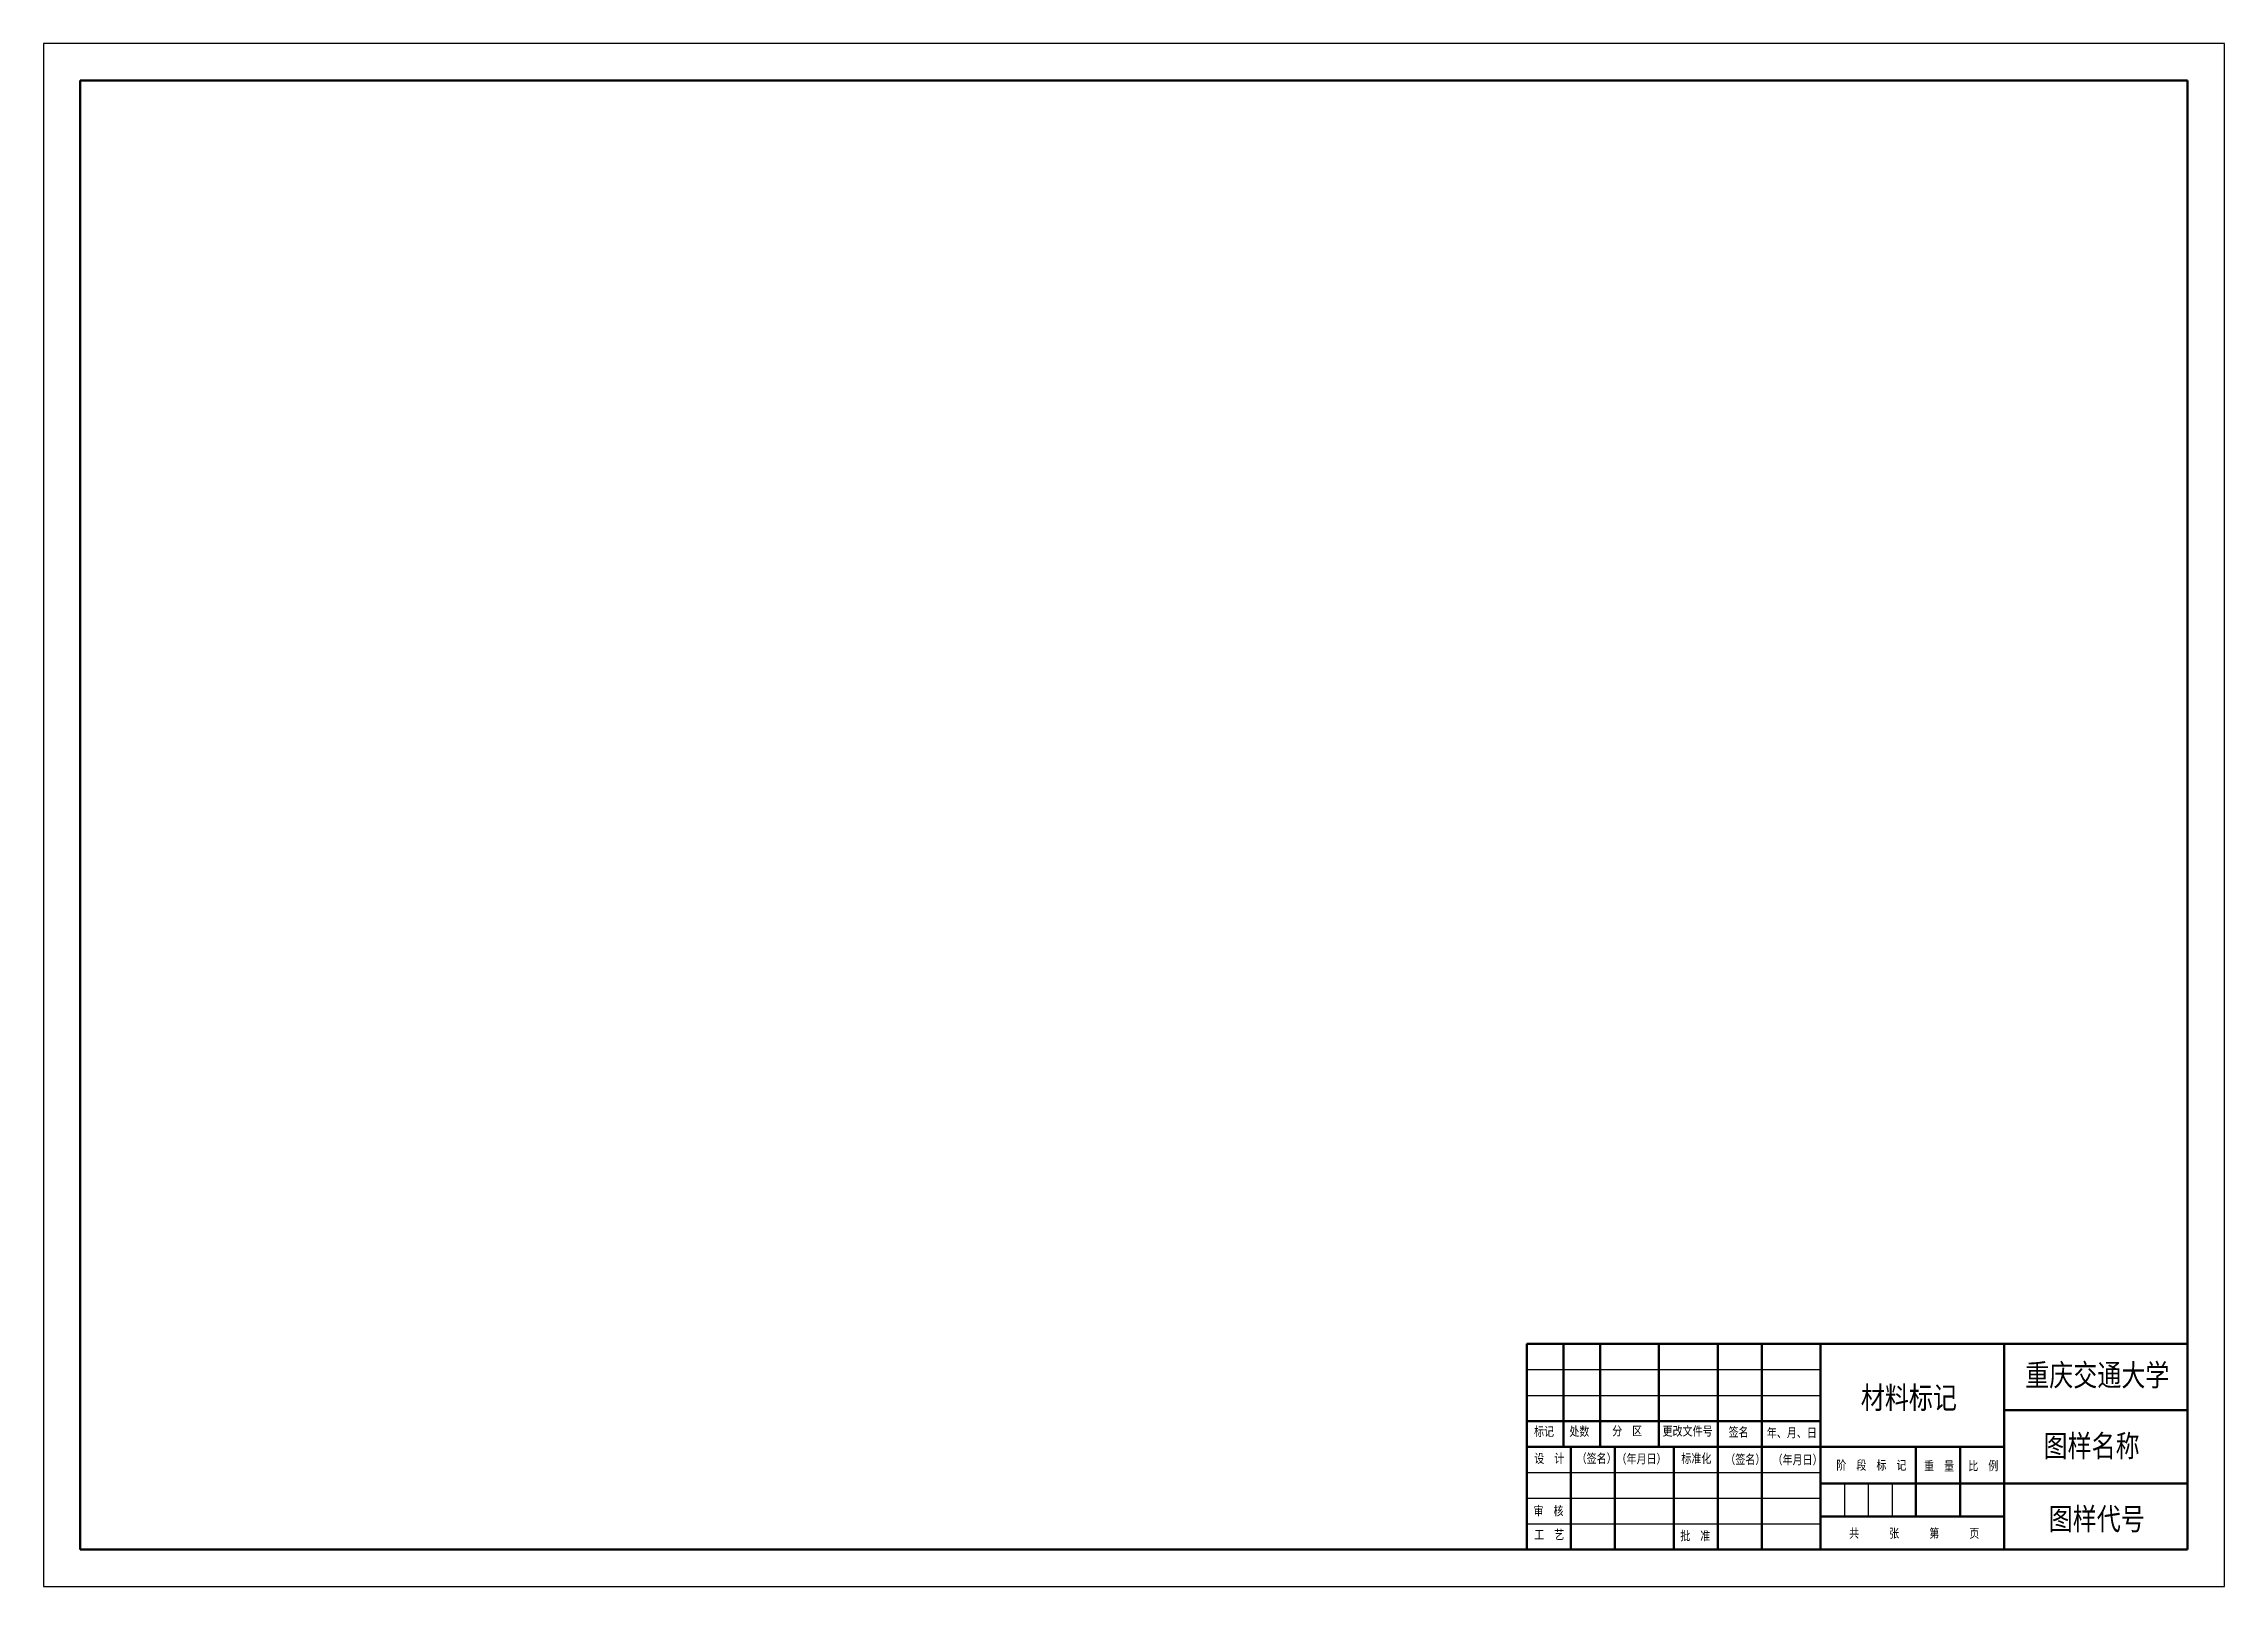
# Model space of a CAD drawing. Header units: millimetres. Extents: x 7185 to 7779, y 2371 to 2791.
import ezdxf

# ---------------------------------------------------------------- set-up
doc = ezdxf.new("R2010")
doc.units = ezdxf.units.MM
doc.layers.add('总内框线', color=7, linetype='Continuous', lineweight=50)
doc.styles.add('陈杰（2）', font='arial.ttf', dxfattribs={"width": 0.8})

msp = doc.modelspace()

# ---------------------------------------------------------------- linework, layer by layer
for p, q in [((7185.27, 2790.52), (7185.27, 2370.52)), ((7779.27, 2790.52), (7185.27, 2790.52)), ((7779.27, 2370.52), (7779.27, 2790.52)), ((7769.27, 2436.52), (7769.27, 2380.52)), ((7589.27, 2429.52), (7669.27, 2429.52)), ((7589.27, 2422.52), (7669.27, 2422.52)), ((7589.27, 2401.52), (7669.27, 2401.52)), ((7589.27, 2394.52), (7669.27, 2394.52)), ((7675.77, 2398.52), (7675.77, 2389.52)), ((7682.27, 2398.52), (7682.27, 2389.52)), ((7688.77, 2398.52), (7688.77, 2389.52)), ((7589.27, 2387.52), (7669.27, 2387.52)), ((7769.27, 2380.52), (7589.27, 2380.52)), ((7185.27, 2370.52), (7779.27, 2370.52))]:
    msp.add_line(p, q)
at = {"layer": '总内框线'}
for p, q in [((7769.27, 2780.52), (7195.27, 2780.52)), ((7195.27, 2780.52), (7195.27, 2380.52)), ((7769.27, 2380.52), (7769.27, 2780.52)), ((7589.27, 2436.52), (7769.27, 2436.52)), ((7589.27, 2380.52), (7589.27, 2436.52)), ((7599.27, 2436.52), (7599.27, 2408.52)), ((7609.27, 2436.52), (7609.27, 2408.52)), ((7625.27, 2436.52), (7625.27, 2408.52)), ((7641.27, 2436.52), (7641.27, 2408.52)), ((7653.27, 2436.52), (7653.27, 2380.52)), ((7669.27, 2436.52), (7669.27, 2380.52)), ((7719.27, 2380.52), (7719.27, 2436.52)), ((7719.27, 2418.52), (7769.27, 2418.52)), ((7589.27, 2415.52), (7669.27, 2415.52)), ((7589.27, 2408.52), (7719.27, 2408.52)), ((7601.27, 2408.52), (7601.27, 2380.52)), ((7613.27, 2408.52), (7613.27, 2380.52)), ((7629.27, 2408.52), (7629.27, 2380.52)), ((7641.27, 2408.52), (7641.27, 2380.52)), ((7695.27, 2389.52), (7695.27, 2408.52)), ((7707.27, 2389.52), (7707.27, 2408.52)), ((7669.27, 2398.52), (7719.27, 2398.52)), ((7719.27, 2398.52), (7769.27, 2398.52)), ((7669.27, 2389.52), (7719.27, 2389.52)), ((7195.27, 2380.52), (7769.27, 2380.52))]:
    msp.add_line(p, q, dxfattribs=at)

# ---------------------------------------------------------------- texts
at = {"width": 93.0193, "attachment_point": 1, "style": '陈杰（2）'}
for s, insert, char_height in [('{\\fFangSong|b0|i0|c134|p49;重庆交通大学}', (7725.02, 2431.04), 6), ('{\\fFangSong|b0|i0|c134|p49;材料标记}', (7680.24, 2424.89), 6), ('{\\fSimSun|b0|i0|c134|p2;标记}', (7591.23, 2413.96), 2.5), ('{\\fSimSun|b0|i0|c134|p2;处数}', (7600.85, 2413.98), 2.5), ('{\\fSimSun|b0|i0|c134|p2;分\u3000区}', (7612.51, 2414.1), 2.5), ('{\\fSimSun|b0|i0|c134|p2;更改文件号}', (7626.25, 2414.05), 2.5), ('{\\fSimSun|b0|i0|c134|p2;签名}', (7644.23, 2413.79), 2.5), ('{\\fSimSun|b0|i0|c134|p2;年、月、日}', (7654.63, 2413.6), 2.5), ('{\\fFangSong|b0|i0|c134|p49;图样名称}', (7730.01, 2411.76), 6), ('{\\fSimSun|b0|i0|c134|p2;设\u3000计}', (7591.29, 2406.62), 2.5), ('{\\fSimSun|b0|i0|c134|p2;（签名）}', (7602.83, 2406.62), 2.5), ('{\\fSimSun|b0|i0|c134|p2;\u3000（年月日）}', (7610.96, 2406.51), 2.5), ('{\\fSimSun|b0|i0|c134|p2;标准化}', (7631.36, 2406.61), 2.5), ('{\\fSimSun|b0|i0|c134|p2;（签名）}', (7643.33, 2406.36), 2.5), ('{\\fSimSun|b0|i0|c134|p2;（年月日）}', (7656.2, 2406.26), 2.5), ('{\\fSimSun|b0|i0|c134|p2;阶\u3000段\u3000标\u3000记}', (7673.58, 2404.78), 2.5), ('{\\fSimSun|b0|i0|c134|p2;重\u3000量}', (7697.46, 2404.55), 2.5), ('{\\fSimSun|b0|i0|c134|p2;比\u3000例}', (7709.51, 2404.62), 2.5), ('{\\fSimSun|b0|i0|c134|p2;审\u3000核}', (7591.09, 2392.35), 2.5), ('{\\fFangSong|b0|i0|c134|p49;图样代号}', (7731.41, 2391.88), 6), ('{\\fSimSun|b0|i0|c134|p2;工\u3000艺}', (7591.29, 2385.87), 2.5), ('{\\fSimSun|b0|i0|c134|p2;批\u3000准}', (7631.06, 2385.55), 2.5), ('{\\fSimSun|b0|i0|c134|p2;共\u3000\u3000\u3000张\u3000\u3000\u3000第\u3000\u3000\u3000页}', (7677.07, 2386.25), 2.5)]:
    msp.add_mtext(s, dxfattribs=dict(at, insert=insert, char_height=char_height))

doc.saveas('drawing.dxf')
